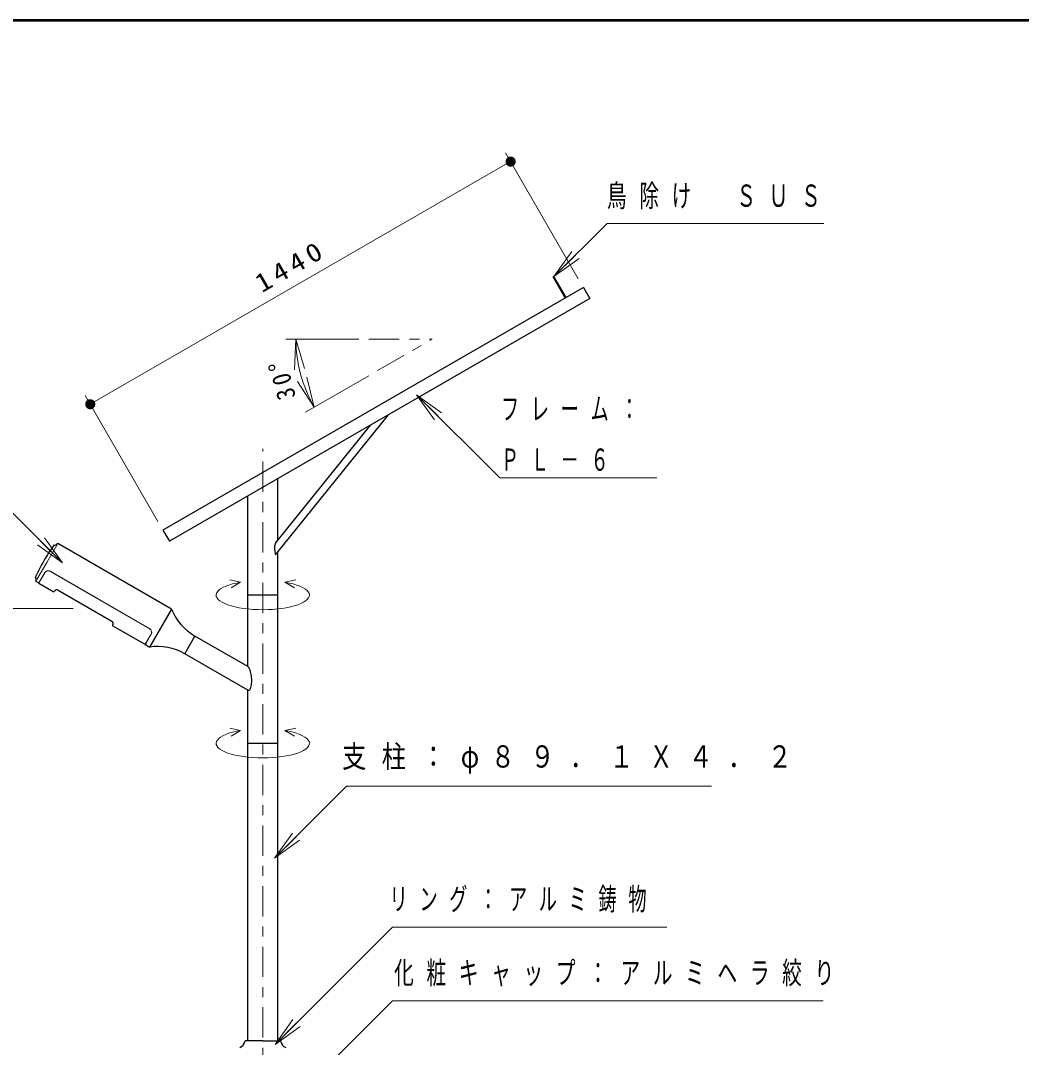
# Model space of a CAD drawing. Units: millimetres on the paper, scale 1:30. Extents: x 475 to 840, y 278 to 554.
# Drawn here: x 625.7 to 724.6, y 452.4 to 554 of the extents above; entities that cross this region are included whole.
import ezdxf

# ---------------------------------------------------------------- set-up
doc = ezdxf.new("R2010")
doc.units = ezdxf.units.MM
doc.linetypes.add('USER1', pattern=[4.5, 2.5, -2])
doc.linetypes.add('USER2', pattern=[6, 3, -1, 1, -1])
doc.layers.add('1_30', color=7, linetype='Continuous', lineweight=25)
doc.layers.add('NAKAMURA図枠', color=7, linetype='Continuous', lineweight=13)
doc.styles.add('ＭＳ ゴシック', font='')
doc.styles.get('ＭＳ ゴシック').set_extended_font_data('MS Gothic')

# ---------------------------------------------------------------- blocks, each defined once
blk = doc.blocks.new('filled_dot')
at = {"color": 0, "linetype": 'Continuous', "lineweight": -2, "const_width": 1.25}
blk.add_lwpolyline([(-0.625, 0, 1), (0.625, 0, 1)], format="xyb", close=True, dxfattribs=at)
blk = doc.blocks.new('open_arrow')
at = {"color": 0, "linetype": 'Continuous', "lineweight": -2}
blk.add_lwpolyline([(7.5, 1.25), (0, 0), (7.5, -1.25)], dxfattribs=at)

msp = doc.modelspace()

# ---------------------------------------------------------------- linework, layer by layer
at = {"layer": '1_30', "lineweight": 13}
for p, q in [((680.806, 528.456), (673.617, 540.907)), ((632.548, 516.041), (674.117, 540.041)), ((678.403, 528.685), (680.181, 531.153)), ((678.403, 528.685), (680.533, 530.798)), ((680.885, 530.443), (678.403, 528.685)), ((639.237, 504.456), (632.048, 516.907)), ((666.584, 514.495), (664.817, 516.97)), ((664.817, 516.97), (667.292, 515.202)), ((664.817, 516.97), (666.938, 514.849)), ((629.797, 500.353), (627.323, 502.12)), ((629.797, 500.353), (627.676, 502.474)), ((628.03, 502.828), (629.797, 500.353)), ((630.862, 495.827), (620.343, 495.827)), ((650.777, 471.138), (652.545, 473.613)), ((650.777, 471.138), (652.898, 473.259)), ((653.252, 472.906), (650.777, 471.138)), ((650.82, 452.707), (652.588, 455.182)), ((650.82, 452.707), (652.941, 454.828)), ((653.295, 454.475), (650.82, 452.707))]:
    msp.add_line(p, q, dxfattribs=at)
at = {"layer": '1_30', "color": 2}
for p, q in [((678.316, 528.635), (678.403, 528.685)), ((679.516, 526.557), (678.316, 528.635)), ((679.603, 526.607), (678.403, 528.685)), ((640.587, 495.774), (629.358, 502.257)), ((627.192, 498.505), (627.437, 498.363)), ((627.48, 498.338), (628.938, 497.496)), ((628.983, 497.509), (629.004, 497.544)), ((629.368, 497.642), (634.68, 494.575)), ((640.587, 495.774), (638.421, 492.021)), ((640.587, 495.774), (638.421, 492.021)), ((634.757, 494.175), (634.777, 494.211)), ((634.769, 494.13), (637.959, 492.288)), ((641.887, 491.358), (642.895, 493.104)), ((648.123, 490.086), (642.895, 493.104)), ((638.002, 492.263), (638.421, 492.021)), ((648.123, 487.757), (641.887, 491.358))]:
    msp.add_line(p, q, dxfattribs=at)
at = {"layer": '1_30', "color": 1}
for p, q in [((681.306, 527.59), (639.737, 503.59)), ((681.306, 527.59), (681.939, 526.493)), ((681.939, 526.493), (640.37, 502.493)), ((650.87, 501.15), (662.023, 514.994)), ((650.866, 502.298), (660.287, 513.992)), ((639.737, 503.59), (640.37, 502.493))]:
    msp.add_line(p, q, dxfattribs=at)
at = {"layer": '1_30', "color": 2, "lineweight": 13}
for p, q in [((659.106, 522.492), (651.892, 522.492)), ((660.079, 518.862), (653.831, 515.255)), ((629.229, 502.098), (628.247, 500.397)), ((627.265, 498.697), (628.247, 500.397)), ((627.459, 498.369), (628.034, 499.365)), ((627.474, 498.361), (628.049, 499.357)), ((628.573, 499.497), (638.416, 493.814)), ((628.581, 499.511), (638.425, 493.828)), ((637.982, 492.294), (638.557, 493.29)), ((637.996, 492.286), (638.571, 493.282))]:
    msp.add_line(p, q, dxfattribs=at)
at = {"layer": '1_30', "color": 2, "linetype": 'USER2', "lineweight": 13}
for p in [(660.106, 522.492), (660.945, 519.362)]:
    msp.add_line(p, (666.367, 522.492), dxfattribs=at)
at = {"layer": '1_30', "linetype": 'USER2', "lineweight": 13}
msp.add_line((649.608, 393.378), (649.608, 511.63), dxfattribs=at)
at = {"layer": '1_30'}
for p, q in [((651.093, 502.58), (651.093, 508.684)), ((648.123, 497.16), (648.123, 506.969)), ((651.093, 497.16), (651.093, 501.427)), ((651.093, 497.16), (648.123, 497.16)), ((648.123, 490.086), (648.123, 497.16)), ((651.093, 453.06), (651.093, 497.16)), ((648.123, 453.06), (648.123, 487.757)), ((651.093, 482.493), (648.123, 482.493)), ((649.608, 453.06), (647.885, 453.06)), ((649.608, 453.06), (651.33, 453.06))]:
    msp.add_line(p, q, dxfattribs=at)
at = {"layer": '1_30', "color": 190, "linetype": 'USER1', "lineweight": 13}
for p, q in [((647.415, 498.431), (646.351, 498.656)), ((647.415, 498.431), (646.485, 497.868)), ((651.8, 498.431), (652.865, 498.656)), ((651.8, 498.431), (652.731, 497.868)), ((647.415, 483.765), (646.351, 483.99)), ((647.415, 483.765), (646.485, 483.201)), ((651.8, 483.765), (652.865, 483.99)), ((651.8, 483.765), (652.731, 483.201))]:
    msp.add_line(p, q, dxfattribs=at)
at = {"layer": '1_30', "lineweight": 13}
for points in [[(678.403, 528.685), (683.666, 533.905), (705.087, 533.905)], [(664.817, 516.97), (673.043, 508.744), (688.573, 508.744)], [(629.797, 500.353), (623.36, 506.791), (585.91, 506.791)], [(650.777, 471.138), (657.885, 478.246), (693.985, 478.246)], [(650.82, 452.707), (662.435, 464.322), (689.561, 464.322)], [(652.259, 446.837), (662.435, 457.013), (705.034, 457.013)]]:
    msp.add_lwpolyline(points, dxfattribs=at)
at = {"layer": '1_30', "color": 190, "linetype": 'USER1', "lineweight": 13}
for points in [[(651.8, 498.431), (652.217, 498.352), (652.603, 498.259), (652.957, 498.153), (653.273, 498.037), (653.548, 497.91), (653.778, 497.776), (653.963, 497.634), (654.098, 497.487), (654.183, 497.336), (654.217, 497.184), (654.199, 497.031), (654.13, 496.88), (654.011, 496.731), (653.842, 496.588), (653.626, 496.451), (653.364, 496.322), (653.061, 496.202), (652.719, 496.093), (652.342, 495.996), (651.935, 495.912), (651.502, 495.842), (651.047, 495.786), (650.576, 495.746), (650.095, 495.722), (649.608, 495.714), (649.121, 495.722), (648.639, 495.746), (648.169, 495.786), (647.714, 495.842), (647.281, 495.912), (646.873, 495.996), (646.497, 496.093), (646.155, 496.202), (645.851, 496.322), (645.59, 496.451), (645.374, 496.588), (645.205, 496.731), (645.085, 496.88), (645.016, 497.031), (644.999, 497.184), (645.033, 497.336), (645.118, 497.487), (645.253, 497.634), (645.437, 497.776), (645.668, 497.91), (645.943, 498.037), (646.259, 498.153), (646.612, 498.259), (646.999, 498.352), (647.415, 498.431)], [(651.8, 483.765), (652.217, 483.685), (652.603, 483.592), (652.957, 483.486), (653.273, 483.37), (653.548, 483.244), (653.778, 483.109), (653.963, 482.967), (654.098, 482.82), (654.183, 482.67), (654.217, 482.517), (654.199, 482.364), (654.13, 482.213), (654.011, 482.065), (653.842, 481.921), (653.626, 481.784), (653.364, 481.655), (653.061, 481.535), (652.719, 481.426), (652.342, 481.329), (651.935, 481.245), (651.502, 481.175), (651.047, 481.12), (650.576, 481.08), (650.095, 481.055), (649.608, 481.047), (649.121, 481.055), (648.639, 481.08), (648.169, 481.12), (647.714, 481.175), (647.281, 481.245), (646.873, 481.329), (646.497, 481.426), (646.155, 481.535), (645.851, 481.655), (645.59, 481.784), (645.374, 481.921), (645.205, 482.065), (645.085, 482.213), (645.016, 482.364), (644.999, 482.517), (645.033, 482.67), (645.118, 482.82), (645.253, 482.967), (645.437, 483.109), (645.668, 483.244), (645.943, 483.37), (646.259, 483.486), (646.612, 483.592), (646.999, 483.685), (647.415, 483.765)]]:
    msp.add_lwpolyline(points, dxfattribs=at)
at = {"layer": '1_30', "color": 2}
msp.add_lwpolyline([(648.123, 487.757), (648.174, 487.738), (648.225, 487.738), (648.274, 487.759), (648.32, 487.799), (648.363, 487.859), (648.402, 487.937), (648.436, 488.032), (648.465, 488.142), (648.488, 488.266), (648.504, 488.4), (648.514, 488.544), (648.518, 488.694), (648.514, 488.848), (648.504, 489.003), (648.488, 489.157), (648.465, 489.306), (648.436, 489.45), (648.402, 489.584), (648.363, 489.707), (648.32, 489.816), (648.274, 489.91), (648.225, 489.987), (648.174, 490.046), (648.123, 490.086)], dxfattribs=at)
at = {"layer": '1_30', "color": 2, "lineweight": 13}
for centre, radius, start, end in [((666.367, 522.492), 13.475, 180, 210), ((628.381, 499.165), 0.4, 60, 150), ((628.381, 499.165), 0.383, 60, 150), ((627.445, 498.377), 0.0167, 240, 330), ((638.225, 493.482), 0.383, 330, 60), ((638.225, 493.482), 0.4, 330, 60), ((638.011, 492.277), 0.0167, 150, 240)]:
    msp.add_arc(centre, radius, start, end, dxfattribs=at)
at = {"layer": '1_30', "color": 2}
for centre, radius, start, end in [((645.278, 490.564), 20, 144.80548, 150), ((628.961, 502.072), 0.0333, 78.16241, 144.80548), ((629.036, 502.431), 0.333, 258.16241, 326.43616), ((629.342, 502.228), 0.0333, 60, 146.43616), ((645.278, 490.564), 20, 150, 155.19452), ((627.153, 498.941), 0.0333, 155.19452, 221.83759), ((626.88, 498.697), 0.333, 333.56384, 41.83759), ((627.208, 498.533), 0.0333, 153.56384, 240), ((627.488, 498.352), 0.0167, 150, 240), ((628.954, 497.525), 0.0333, 240, 330), ((629.235, 497.411), 0.267, 60, 150), ((645.583, 497.759), 5.375, 201.67532, 240), ((634.546, 494.344), 0.267, 330, 60), ((634.786, 494.159), 0.0333, 150, 240), ((637.967, 492.302), 0.0167, 240, 330), ((639.199, 486.703), 5.375, 60, 98.32468)]:
    msp.add_arc(centre, radius, start, end, dxfattribs=at)
at = {"layer": '1_30', "color": 1}
msp.add_arc((652.292, 501.729), 1.535, 158.24463, 202.15364, dxfattribs=at)
at = {"layer": '1_30'}
for centre, radius, start, end in [((647.092, 453.099), 0.733, 289.2632, 352.41487), ((647.885, 452.993), 0.0667, 90, 172.41487), ((651.33, 452.993), 0.0667, 7.58513, 90), ((652.123, 453.099), 0.733, 187.58513, 250.7368)]:
    msp.add_arc(centre, radius, start, end, dxfattribs=at)
at = {"layer": 'NAKAMURA図枠', "lineweight": 50}
msp.add_line((840, 554), (475, 554), dxfattribs=at)

# ---------------------------------------------------------------- block references
at = {"layer": '1_30', "lineweight": 13, "xscale": 0.4, "yscale": 0.4}
for p, rotation in [((674.117, 540.041), 210), ((632.548, 516.041), 30)]:
    msp.add_blockref('filled_dot', p, dxfattribs=dict(at, rotation=rotation))
at = {"layer": '1_30', "color": 2, "lineweight": 13, "xscale": 0.4, "yscale": 0.4}
for p, rotation in [((652.892, 522.492), 276.4), ((654.697, 515.755), 113.6)]:
    msp.add_blockref('open_arrow', p, dxfattribs=dict(at, rotation=rotation))

# ---------------------------------------------------------------- texts
at = {"layer": '1_30', "char_height": 2.199, "attachment_point": 4, "style": 'ＭＳ ゴシック'}
for s, insert in [('\\T1.64;\\W0.65;鳥除け\u3000ＳＵＳ', (683.638, 536.555)), ('\\T1.64;\\W0.6;フレーム：', (673.157, 515.544)), ('\\T1.64;\\W0.6;ＰＬ－６\u3000', (673.157, 510.544)), ('\\T1.63;\\W0.8;支柱：φ８９．１Ｘ４．２', (657.453, 480.896)), ('\\T1.64;\\W0.6;リング：アルミ鋳物', (662.144, 466.972)), ('\\T1.64;\\W0.65;化粧キャップ：アルミヘラ絞り', (662.594, 459.663))]:
    msp.add_mtext(s, dxfattribs=dict(at, insert=insert))
at = {"layer": '1_30', "insert": (652.833, 528.907), "char_height": 1.833, "attachment_point": 8, "rotation": 30, "style": 'ＭＳ ゴシック'}
msp.add_mtext('\\T1.33;\\W1.15;1440', dxfattribs=at)
at = {"layer": '1_30', "color": 2, "insert": (652.385, 518.746), "char_height": 1.833, "attachment_point": 8, "rotation": 105, "style": 'ＭＳ ゴシック'}
msp.add_mtext('\\T1.33;\\W0.9;30°', dxfattribs=at)

doc.saveas('drawing.dxf')
